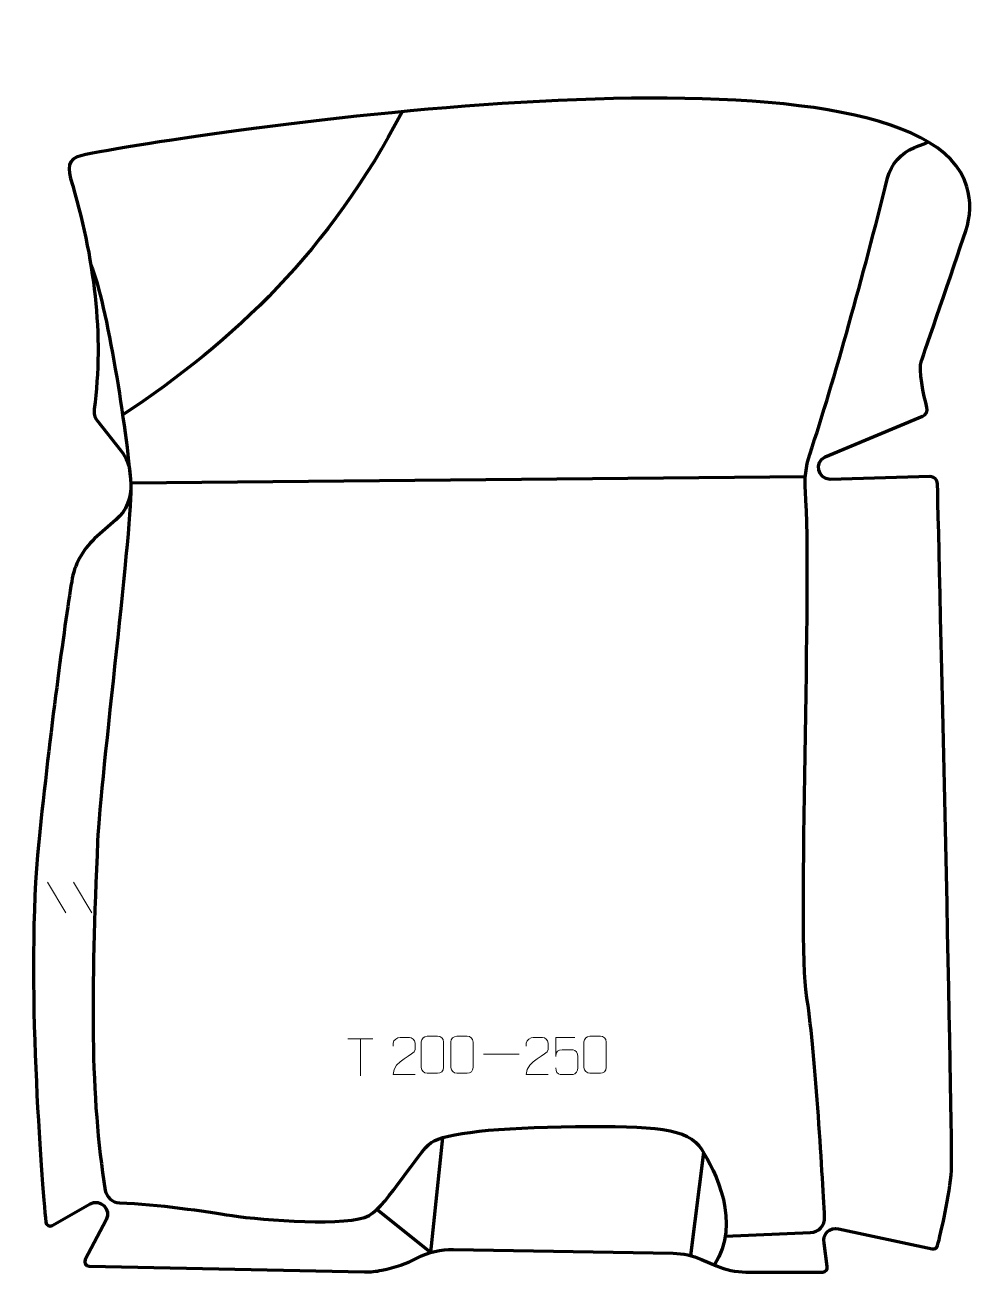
# Model space of a CAD drawing. Header units: millimetres. Extents: x -322 to 317, y -415 to 428.
import ezdxf

# ---------------------------------------------------------------- set-up
doc = ezdxf.new("R2010")
doc.units = ezdxf.units.MM
doc.header["$MEASUREMENT"] = 0
for name, color, linetype in [('layer 1', 7, 'Continuous'), ('layer 2', 7, 'Continuous'), ('layer 3', 7, 'Continuous')]:
    doc.layers.add(name, color=color, linetype=linetype)

msp = doc.modelspace()

# ---------------------------------------------------------------- linework, layer by layer
at = {"layer": 'layer 1', "color": 250, "lineweight": 9}
for points in [[(-307.1131, -151.5168), (-307.1131, -151.5168), (-294.7488, -172.0611), (-294.7488, -172.0611)], [(-289.3832, -151.5168), (-289.3832, -151.5168), (-277.0189, -172.0611), (-277.0189, -172.0611)], [(-103.9794, -257.3887), (-103.9794, -257.3887), (-86.9922, -257.3887), (-86.9922, -257.3887)], [(-95.4856, -282.3187), (-95.4856, -282.3187), (-95.4856, -257.3652), (-95.4856, -257.3652)], [(-12.2247, -267.7253), (-12.2247, -267.7253), (11.7533, -267.7253), (11.7533, -267.7253)]]:
    msp.add_open_spline(points, degree=3, dxfattribs=at)
for points, knots in [([(-58.5602, -281.3846), (-63.4746, -281.3843), (-68.389, -281.3843), (-73.3031, -281.3846), (-73.3031, -281.3846), (-73.3031, -271.4523), (-58.6521, -268.8111), (-58.5602, -264.5008), (-58.5602, -264.5008), (-58.5605, -263.0767), (-58.5605, -261.653), (-58.5602, -260.2297), (-58.5602, -260.2297), (-58.5771, -258.1526), (-60.6999, -256.4278), (-62.3709, -256.4105), (-62.3709, -256.4105), (-64.4441, -256.4109), (-66.517, -256.4109), (-68.5894, -256.4105), (-68.5894, -256.4105), (-70.4115, -256.394), (-73.2362, -258.1861), (-73.3031, -260.2797), (-73.3031, -260.2797), (-73.3031, -260.2797), (-73.3031, -262.3345), (-73.3031, -262.3345)], [0, 0, 0, 0, 0.125, 0.125, 0.125, 0.125, 0.25, 0.25, 0.25, 0.25, 0.375, 0.375, 0.375, 0.375, 0.5, 0.5, 0.5, 0.5, 0.625, 0.625, 0.625, 0.625, 0.75, 0.75, 0.75, 0.75, 1, 1, 1, 1]), ([(-50.3514, -255.599), (-47.9853, -255.599), (-45.6188, -255.599), (-43.2523, -255.599), (-43.2523, -255.599), (-41.2718, -255.5634), (-39.2458, -257.0577), (-39.2187, -259.4998), (-39.2187, -259.4998), (-39.2191, -265.2572), (-39.2191, -271.015), (-39.2187, -276.7732), (-39.2187, -276.7732), (-39.3608, -279.1008), (-41.0672, -280.5831), (-43.2523, -280.5939), (-43.2523, -280.5939), (-45.6247, -280.5935), (-47.9971, -280.5935), (-50.3691, -280.5939), (-50.3691, -280.5939), (-52.3276, -280.6995), (-54.334, -278.8116), (-54.3226, -276.7906), (-54.3226, -276.7906), (-54.3222, -271.01), (-54.3222, -265.2297), (-54.3226, -259.4499), (-54.3226, -259.4499), (-54.3183, -257.3079), (-52.5412, -255.5854), (-50.3514, -255.599)], [0, 0, 0, 0, 0.11111111, 0.11111111, 0.11111111, 0.11111111, 0.22222222, 0.22222222, 0.22222222, 0.22222222, 0.33333333, 0.33333333, 0.33333333, 0.33333333, 0.44444444, 0.44444444, 0.44444444, 0.44444444, 0.55555556, 0.55555556, 0.55555556, 0.55555556, 0.66666667, 0.66666667, 0.66666667, 0.66666667, 0.77777778, 0.77777778, 0.77777778, 0.77777778, 1, 1, 1, 1]), ([(-30.3514, -255.599), (-27.9853, -255.599), (-25.6188, -255.599), (-23.2523, -255.599), (-23.2523, -255.599), (-21.2718, -255.5634), (-19.2458, -257.0577), (-19.2187, -259.4998), (-19.2187, -259.4998), (-19.2191, -265.2572), (-19.2191, -271.015), (-19.2187, -276.7732), (-19.2187, -276.7732), (-19.3608, -279.1008), (-21.0672, -280.5831), (-23.2523, -280.5939), (-23.2523, -280.5939), (-25.6247, -280.5935), (-27.9971, -280.5935), (-30.3691, -280.5939), (-30.3691, -280.5939), (-32.3276, -280.6995), (-34.334, -278.8116), (-34.3226, -276.7906), (-34.3226, -276.7906), (-34.3222, -271.01), (-34.3222, -265.2297), (-34.3226, -259.4499), (-34.3226, -259.4499), (-34.3183, -257.3079), (-32.5412, -255.5854), (-30.3514, -255.599)], [0, 0, 0, 0, 0.11111111, 0.11111111, 0.11111111, 0.11111111, 0.22222222, 0.22222222, 0.22222222, 0.22222222, 0.33333333, 0.33333333, 0.33333333, 0.33333333, 0.44444444, 0.44444444, 0.44444444, 0.44444444, 0.55555556, 0.55555556, 0.55555556, 0.55555556, 0.66666667, 0.66666667, 0.66666667, 0.66666667, 0.77777778, 0.77777778, 0.77777778, 0.77777778, 1, 1, 1, 1]), ([(31.4398, -281.3846), (26.5254, -281.3843), (21.611, -281.3843), (16.6969, -281.3846), (16.6969, -281.3846), (16.6969, -271.4523), (31.3479, -268.8111), (31.4398, -264.5008), (31.4398, -264.5008), (31.4395, -263.0767), (31.4395, -261.653), (31.4398, -260.2297), (31.4398, -260.2297), (31.4229, -258.1526), (29.3001, -256.4278), (27.6291, -256.4105), (27.6291, -256.4105), (25.5559, -256.4109), (23.483, -256.4109), (21.4106, -256.4105), (21.4106, -256.4105), (19.5885, -256.394), (16.7638, -258.1861), (16.6969, -260.2797), (16.6969, -260.2797), (16.6969, -260.2797), (16.6969, -262.3345), (16.6969, -262.3345)], [0, 0, 0, 0, 0.125, 0.125, 0.125, 0.125, 0.25, 0.25, 0.25, 0.25, 0.375, 0.375, 0.375, 0.375, 0.5, 0.5, 0.5, 0.5, 0.625, 0.625, 0.625, 0.625, 0.75, 0.75, 0.75, 0.75, 1, 1, 1, 1]), ([(49.4339, -256.4787), (49.4339, -256.4787), (36.5822, -256.4787), (36.5822, -256.4787), (36.5822, -256.4787), (36.5825, -260.7093), (36.5825, -264.9402), (36.5822, -269.1714), (36.5822, -269.1714), (36.5819, -265.8613), (38.2129, -264.7895), (41.0249, -264.729), (41.0249, -264.729), (43.4645, -264.7287), (45.904, -264.7287), (48.3432, -264.729), (48.3432, -264.729), (49.993, -264.7222), (51.4679, -267.1027), (51.4964, -269.1714), (51.4964, -269.1714), (51.4961, -271.7587), (51.4961, -274.3463), (51.4964, -276.934), (51.4964, -276.934), (51.5426, -278.8934), (50.0432, -281.3297), (48.4173, -281.3882), (48.4173, -281.3882), (46.4608, -281.3879), (41.5658, -281.3879), (39.6088, -281.3882), (39.6088, -281.3882), (37.7633, -281.397), (36.6562, -279.4322), (36.6354, -276.8811)], [0, 0, 0, 0, 0.1, 0.1, 0.1, 0.1, 0.2, 0.2, 0.2, 0.2, 0.3, 0.3, 0.3, 0.3, 0.4, 0.4, 0.4, 0.4, 0.5, 0.5, 0.5, 0.5, 0.6, 0.6, 0.6, 0.6, 0.7, 0.7, 0.7, 0.7, 0.8, 0.8, 0.8, 0.8, 1, 1, 1, 1]), ([(59.6486, -255.599), (62.0147, -255.599), (64.3812, -255.599), (66.7477, -255.599), (66.7477, -255.599), (68.7282, -255.5634), (70.7542, -257.0577), (70.7813, -259.4998), (70.7813, -259.4998), (70.7809, -265.2572), (70.7809, -271.015), (70.7813, -276.7732), (70.7813, -276.7732), (70.6392, -279.1008), (68.9328, -280.5831), (66.7477, -280.5939), (66.7477, -280.5939), (64.3753, -280.5935), (62.0029, -280.5935), (59.6309, -280.5939), (59.6309, -280.5939), (57.6724, -280.6995), (55.666, -278.8116), (55.6774, -276.7906), (55.6774, -276.7906), (55.6778, -271.01), (55.6778, -265.2297), (55.6774, -259.4499), (55.6774, -259.4499), (55.6817, -257.3079), (57.4588, -255.5854), (59.6486, -255.599)], [0, 0, 0, 0, 0.11111111, 0.11111111, 0.11111111, 0.11111111, 0.22222222, 0.22222222, 0.22222222, 0.22222222, 0.33333333, 0.33333333, 0.33333333, 0.33333333, 0.44444444, 0.44444444, 0.44444444, 0.44444444, 0.55555556, 0.55555556, 0.55555556, 0.55555556, 0.66666667, 0.66666667, 0.66666667, 0.66666667, 0.77777778, 0.77777778, 0.77777778, 0.77777778, 1, 1, 1, 1])]:
    msp.add_open_spline(points, degree=3, knots=knots, dxfattribs=at)
at = {"layer": 'layer 2', "color": 12, "lineweight": 200}
msp.add_open_spline([(314.5866, 318.732), (317.4212, 308.9681), (317.1697, 298.5711), (313.9093, 288.9406), (313.9093, 288.9406), (305.0055, 262.6414), (286.1362, 207.0023), (283.8629, 201.0989), (283.8629, 201.0989), (281.5881, 195.1909), (285.5477, 177.5207), (287.5677, 169.4198), (287.5677, 169.4198), (288.1646, 167.0273), (286.9207, 164.5596), (284.6432, 163.6085), (284.6432, 163.6085), (284.6432, 163.6085), (218.8106, 136.118), (218.8106, 136.118), (218.8106, 136.118), (211.0763, 132.4851), (213.6678, 120.8949), (222.2146, 120.8949), (222.2146, 120.8949), (222.2146, 120.8949), (289.6036, 122.7544), (289.6036, 122.7544), (289.6036, 122.7544), (292.3715, 122.8309), (294.6744, 120.6465), (294.7401, 117.8815), (294.7401, 117.8815), (295.9137, 68.6041), (305.304, -327.8702), (304.1832, -346.3449), (304.1832, -346.3449), (303.1993, -362.5596), (296.9527, -388.4793), (294.7725, -397.1456), (294.7725, -397.1456), (294.3661, -398.7613), (292.7197, -399.7343), (291.1061, -399.3141), (291.1061, -399.3141), (291.1061, -399.3141), (227.8735, -385.7248), (227.8735, -385.7248), (227.8735, -385.7248), (221.9553, -384.1824), (216.5641, -389.5753), (218.1157, -395.4847), (218.1157, -395.4847), (218.1157, -395.4847), (220.124, -411.2423), (220.124, -411.2423), (220.124, -411.2423), (220.6225, -413.1416), (219.1878, -414.999), (217.2217, -414.999), (217.2217, -414.999), (217.2217, -414.999), (165.2304, -414.999), (165.2304, -414.999), (165.2304, -414.999), (158.3325, -414.999), (151.5095, -413.5734), (145.1898, -410.8115), (145.1898, -410.8115), (145.1898, -410.8115), (135.2566, -406.4706), (135.2566, -406.4706), (135.2566, -406.4706), (129.2019, -403.8244), (122.6826, -402.4038), (116.0747, -402.2905), (116.0747, -402.2905), (116.0747, -402.2905), (-32.4366, -399.7413), (-32.4366, -399.7413), (-32.4366, -399.7413), (-40.9566, -399.5953), (-49.418, -401.4862), (-56.9543, -405.4585), (-56.9543, -405.4585), (-63.8935, -409.1154), (-72.0345, -411.7866), (-81.0261, -413.7597), (-81.0261, -413.7597), (-84.8566, -414.6007), (-88.7777, -414.9672), (-92.6985, -414.884), (-92.6985, -414.884), (-92.6985, -414.884), (-278.9726, -410.9248), (-278.9726, -410.9248), (-278.9726, -410.9248), (-281.2201, -410.8771), (-282.6185, -408.468), (-281.5436, -406.4956), (-281.5436, -406.4956), (-281.5436, -406.4956), (-267.4907, -379.7141), (-267.4907, -379.7141), (-267.4907, -379.7141), (-263.6853, -372.732), (-271.3099, -365.0855), (-278.3143, -368.8592), (-278.3143, -368.8592), (-278.3143, -368.8592), (-303.8148, -383.5958), (-303.8148, -383.5958), (-303.8148, -383.5958), (-305.7099, -384.6171), (-308.0323, -383.3714), (-308.2267, -381.2293), (-308.2267, -381.2293), (-310.6411, -354.608), (-322.3148, -216.2154), (-312.986, -124.4621), (-312.986, -124.4621), (-305.3233, -49.0988), (-295.7182, 20.7113), (-290.7158, 51.9512), (-290.7158, 51.9512), (-288.9385, 63.0505), (-283.467, 73.224), (-275.1834, 80.8313), (-275.1834, 80.8313), (-275.1834, 80.8313), (-260.7989, 93.5201), (-260.7989, 93.5201), (-260.7989, 93.5201), (-253.8788, 99.6245), (-250.1577, 108.5717), (-250.7108, 117.7774), (-250.7108, 117.7774), (-250.7108, 117.7774), (-251.0643, 123.6614), (-251.0643, 123.6614), (-251.0643, 123.6614), (-251.4309, 129.7683), (-253.6601, 135.6167), (-257.4524, 140.4208), (-257.4524, 140.4208), (-257.4524, 140.4208), (-273.4777, 160.7239), (-273.4777, 160.7239), (-273.4777, 160.7239), (-275.1608, 162.8564), (-275.8956, 165.5806), (-275.5291, 168.2712), (-275.5291, 168.2712), (-268.6965, 218.4268), (-275.3128, 269.9863), (-291.4113, 324.3125), (-291.4113, 324.3125), (-294.452, 334.5737), (-291.2585, 338.5896), (-281.1072, 340.5316), (-281.1072, 340.5316), (-192.1698, 357.5455), (282.8332, 428.0968), (314.5866, 318.732)], degree=3, knots=[0, 0, 0, 0, 0.02380952, 0.02380952, 0.02380952, 0.02380952, 0.04761905, 0.04761905, 0.04761905, 0.04761905, 0.07142857, 0.07142857, 0.07142857, 0.07142857, 0.0952381, 0.0952381, 0.0952381, 0.0952381, 0.11904762, 0.11904762, 0.11904762, 0.11904762, 0.14285714, 0.14285714, 0.14285714, 0.14285714, 0.16666667, 0.16666667, 0.16666667, 0.16666667, 0.19047619, 0.19047619, 0.19047619, 0.19047619, 0.21428571, 0.21428571, 0.21428571, 0.21428571, 0.23809524, 0.23809524, 0.23809524, 0.23809524, 0.26190476, 0.26190476, 0.26190476, 0.26190476, 0.28571429, 0.28571429, 0.28571429, 0.28571429, 0.30952381, 0.30952381, 0.30952381, 0.30952381, 0.33333333, 0.33333333, 0.33333333, 0.33333333, 0.35714286, 0.35714286, 0.35714286, 0.35714286, 0.38095238, 0.38095238, 0.38095238, 0.38095238, 0.4047619, 0.4047619, 0.4047619, 0.4047619, 0.42857143, 0.42857143, 0.42857143, 0.42857143, 0.45238095, 0.45238095, 0.45238095, 0.45238095, 0.47619048, 0.47619048, 0.47619048, 0.47619048, 0.5, 0.5, 0.5, 0.5, 0.52380952, 0.52380952, 0.52380952, 0.52380952, 0.54761905, 0.54761905, 0.54761905, 0.54761905, 0.57142857, 0.57142857, 0.57142857, 0.57142857, 0.5952381, 0.5952381, 0.5952381, 0.5952381, 0.61904762, 0.61904762, 0.61904762, 0.61904762, 0.64285714, 0.64285714, 0.64285714, 0.64285714, 0.66666667, 0.66666667, 0.66666667, 0.66666667, 0.69047619, 0.69047619, 0.69047619, 0.69047619, 0.71428571, 0.71428571, 0.71428571, 0.71428571, 0.73809524, 0.73809524, 0.73809524, 0.73809524, 0.76190476, 0.76190476, 0.76190476, 0.76190476, 0.78571429, 0.78571429, 0.78571429, 0.78571429, 0.80952381, 0.80952381, 0.80952381, 0.80952381, 0.83333333, 0.83333333, 0.83333333, 0.83333333, 0.85714286, 0.85714286, 0.85714286, 0.85714286, 0.88095238, 0.88095238, 0.88095238, 0.88095238, 0.9047619, 0.9047619, 0.9047619, 0.9047619, 0.92857143, 0.92857143, 0.92857143, 0.92857143, 0.95238095, 0.95238095, 0.95238095, 0.95238095, 1, 1, 1, 1], dxfattribs=at)
at = {"layer": 'layer 3', "color": 142, "lineweight": 200}
for points in [[(-67.3062, 369.4404), (-116.0014, 275.9866), (-180.1388, 214.8207), (-256.5417, 164.218)], [(-250.7767, 118.6266), (-250.7767, 118.6266), (205.3664, 122.8852), (205.3664, 122.8852)], [(136.5442, -334.1457), (136.5442, -334.1457), (127.7188, -403.8736), (127.7188, -403.8736)]]:
    msp.add_open_spline(points, degree=3, dxfattribs=at)
for points, knots in [([(151.2516, -390.7214), (151.2516, -390.7214), (208.8349, -388.368), (208.8349, -388.368), (208.8349, -388.368), (214.395, -388.1292), (218.6904, -383.4055), (218.3913, -377.8538), (218.3913, -377.8538), (216.79, -348.1066), (211.7499, -260.7337), (206.1693, -227.9409), (206.1693, -227.9409), (199.9918, -191.6426), (210.047, 55.2198), (205.3653, 112.5613), (205.3653, 112.5613), (204.6696, 121.083), (205.6955, 129.6513), (208.3731, 137.7719), (208.3731, 137.7719), (225.6454, 190.1569), (244.0008, 256.9896), (261.0012, 324.6316), (261.0012, 324.6316), (263.3641, 334.0328), (270.1374, 341.7092), (279.1752, 345.2377), (279.1752, 345.2377), (279.182, 345.2575), (283.283, 346.8443), (288.7503, 348.9962)], [0, 0, 0, 0, 0.11111111, 0.11111111, 0.11111111, 0.11111111, 0.22222222, 0.22222222, 0.22222222, 0.22222222, 0.33333333, 0.33333333, 0.33333333, 0.33333333, 0.44444444, 0.44444444, 0.44444444, 0.44444444, 0.55555556, 0.55555556, 0.55555556, 0.55555556, 0.66666667, 0.66666667, 0.66666667, 0.66666667, 0.77777778, 0.77777778, 0.77777778, 0.77777778, 1, 1, 1, 1]), ([(-277.7244, 265.6071), (-266.9664, 240.3669), (-253.4205, 153.3395), (-250.7108, 117.7773), (-250.7108, 117.7773), (-249.0393, 95.8422), (-271.3501, -82.4735), (-273.1429, -123.666), (-273.1429, -123.666), (-277.6267, -226.6856), (-278.3901, -295.6614), (-267.9546, -359.7615), (-267.9546, -359.7615), (-267.189, -364.4619), (-263.2016, -367.9618), (-258.437, -368.1304), (-258.437, -368.1304), (-231.9582, -369.0681), (-201.0598, -373.9086), (-182.3005, -376.7915), (-182.3005, -376.7915), (-161.5822, -379.9756), (-102.8098, -384.3536), (-89.6617, -376.7915), (-89.6617, -376.7915), (-76.5134, -369.2297), (-56.7952, -333.8076), (-47.6311, -327.44), (-47.6311, -327.44), (-38.4673, -321.072), (-3.0068, -317.0923), (49.9843, -316.694), (49.9843, -316.694), (102.9754, -316.2961), (126.0844, -317.2951), (135.2486, -332.0208), (135.2486, -332.0208), (144.4123, -346.7468), (162.3419, -381.7667), (143.8454, -410.2242)], [0, 0, 0, 0, 0.09090909, 0.09090909, 0.09090909, 0.09090909, 0.18181818, 0.18181818, 0.18181818, 0.18181818, 0.27272727, 0.27272727, 0.27272727, 0.27272727, 0.36363636, 0.36363636, 0.36363636, 0.36363636, 0.45454545, 0.45454545, 0.45454545, 0.45454545, 0.54545455, 0.54545455, 0.54545455, 0.54545455, 0.63636364, 0.63636364, 0.63636364, 0.63636364, 0.72727273, 0.72727273, 0.72727273, 0.72727273, 0.81818182, 0.81818182, 0.81818182, 0.81818182, 1, 1, 1, 1]), ([(-39.946, -324.1732), (-39.946, -324.1732), (-48.0609, -401.845), (-48.0609, -401.845), (-48.0609, -401.845), (-48.0609, -401.845), (-84.2937, -372.6054), (-84.2937, -372.6054)], [0, 0, 0, 0, 0.33333333, 0.33333333, 0.33333333, 0.33333333, 1, 1, 1, 1])]:
    msp.add_open_spline(points, degree=3, knots=knots, dxfattribs=at)

doc.saveas('drawing.dxf')
